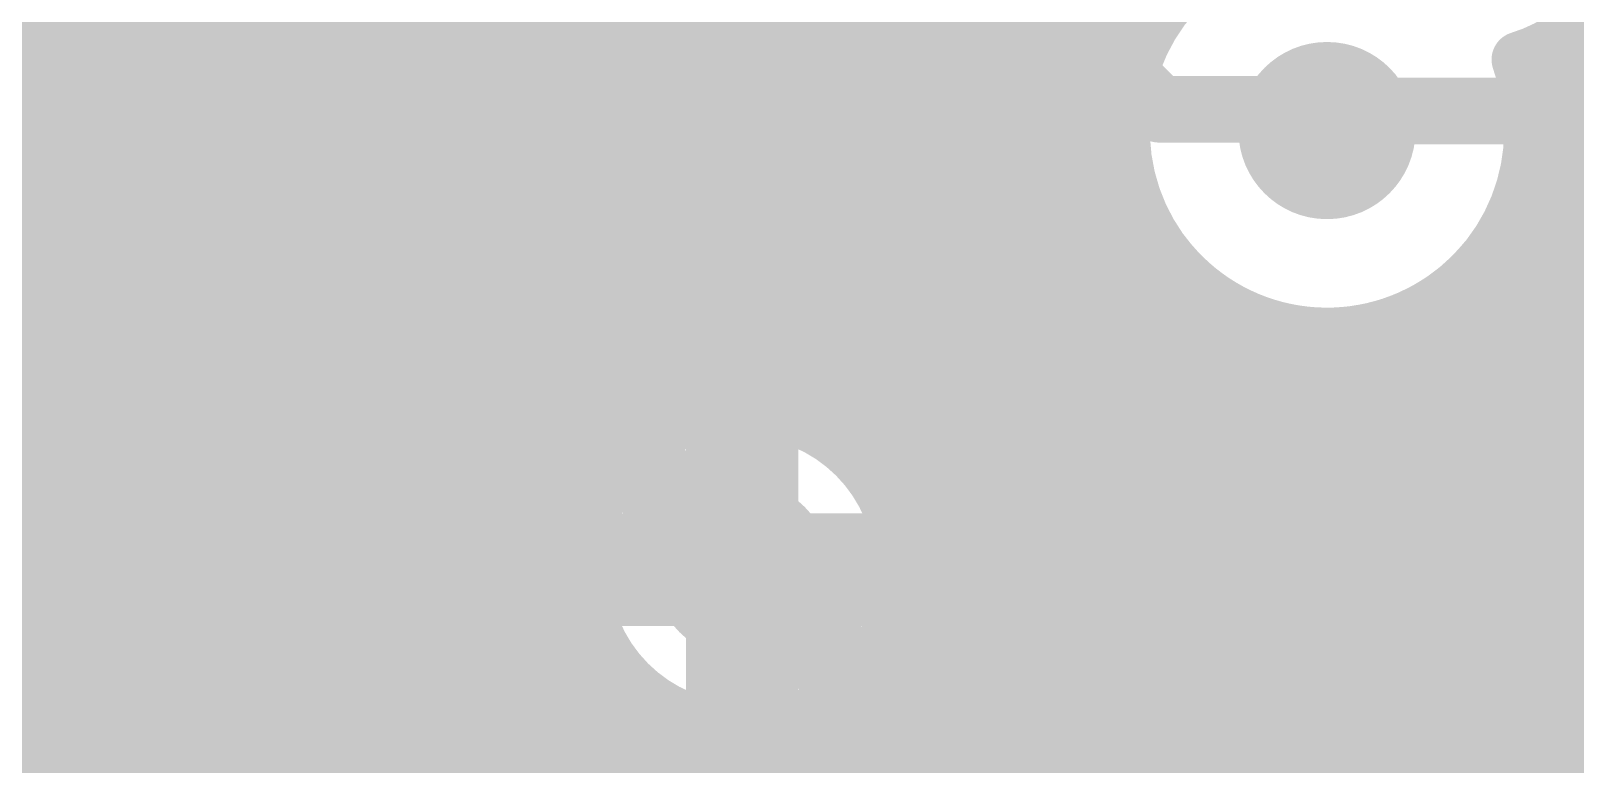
# Model space of a CAD drawing. Header units: inches. Extents: x 0 to 215, y 0 to 215.
# Drawn here: x 0.4368 to 0.5741, y 0.3897 to 0.4549 of the extents above; entities that cross this region are included whole.
import ezdxf

# ---------------------------------------------------------------- set-up
doc = ezdxf.new("R2010")
doc.units = ezdxf.units.IN
doc.header["$MEASUREMENT"] = 0
for name, color, linetype in [('BottomLayer', 5, 'Continuous'), ('BottomOverlay', 54, 'Continuous'), ('BottomPaste', 16, 'Continuous'), ('BottomSolder', 6, 'Continuous'), ('TopLayer', 1, 'Continuous'), ('TopPaste', 8, 'Continuous'), ('TopSolder', 216, 'Continuous'), ('ViaHoleLayer', 16, 'Continuous')]:
    doc.layers.add(name, color=color, linetype=linetype)

# ---------------------------------------------------------------- blocks, each defined once
blk = doc.blocks.new('BF82192__10')
at = {"layer": 'BottomLayer'}
blk.add_hatch(color=5, dxfattribs=at).paths.add_polyline_path([(0.07441, -0.31102), (0.07441, -0.27953), (0.09803, -0.27953), (0.09803, -0.31102)])
at = {"layer": 'BottomPaste'}
blk.add_hatch(color=16, dxfattribs=at).paths.add_polyline_path([(0.07441, -0.31102), (0.07441, -0.27953), (0.09803, -0.27953), (0.09803, -0.31102)])
at = {"layer": 'BottomSolder'}
blk.add_hatch(color=6, dxfattribs=at).paths.add_polyline_path([(0.07041, -0.31502), (0.07041, -0.27553), (0.10203, -0.27553), (0.10203, -0.31502)])
at = {"layer": 'BottomOverlay'}
blk.add_lwpolyline([(0.29565, -0.08636, 0.01, 0.01, -1), (-0.2949, -0.08636, 0.01, 0.01, 0)], format="xyseb", dxfattribs=at)
blk.add_lwpolyline([(0.29565, -0.08636, 0.01, 0.01, -1), (-0.2949, -0.08636, 0.01, 0.01, 0)], format="xyseb", dxfattribs=at)
blk = doc.blocks.new('T___P_____12')
at = {"layer": 'TopLayer'}
h = blk.add_hatch(color=1, dxfattribs=at)
edge = h.paths.add_edge_path()
edge.add_arc((0, 0), 0.01969, 0, 360)
at = {"layer": 'TopPaste'}
h = blk.add_hatch(color=8, dxfattribs=at)
edge = h.paths.add_edge_path()
edge.add_arc((0, 0), 0.01969, 0, 360)
at = {"layer": 'TopSolder'}
h = blk.add_hatch(color=216, dxfattribs=at)
edge = h.paths.add_edge_path()
edge.add_arc((0, 0), 0.02369, 0, 360)
blk = doc.blocks.new('T___P_____18')
at = {"layer": 'TopLayer'}
h = blk.add_hatch(color=1, dxfattribs=at)
edge = h.paths.add_edge_path()
edge.add_arc((0, 0), 0.01969, 0, 360)
at = {"layer": 'TopPaste'}
h = blk.add_hatch(color=8, dxfattribs=at)
edge = h.paths.add_edge_path()
edge.add_arc((0, 0), 0.01969, 0, 360)
at = {"layer": 'TopSolder'}
h = blk.add_hatch(color=216, dxfattribs=at)
edge = h.paths.add_edge_path()
edge.add_arc((0, 0), 0.02369, 0, 360)

msp = doc.modelspace()

# ---------------------------------------------------------------- hatches: boundary and pattern name
at = {"layer": 'BottomLayer'}
h = msp.add_hatch(color=5, dxfattribs=at)
edge = h.paths.add_edge_path()
edge.add_arc((0.552, 0.446), 0.00787, 0, 360)
h = msp.add_hatch(color=5, dxfattribs=at)
edge = h.paths.add_edge_path()
edge.add_arc((0.5, 0.407), 0.00787, 0, 360)
at = {"layer": 'TopLayer'}
h = msp.add_hatch(color=1, dxfattribs=at)
edge = h.paths.add_edge_path()
edge.add_arc((0.552, 0.446), 0.00787, 0, 360)
h = msp.add_hatch(color=1, dxfattribs=at)
edge = h.paths.add_edge_path()
edge.add_arc((0.5, 0.407), 0.00787, 0, 360)
at = {"layer": 'ViaHoleLayer'}
h = msp.add_hatch(color=16, dxfattribs=at)
edge = h.paths.add_edge_path()
edge.add_arc((0.552, 0.446), 0.00394, 0, 360)
h = msp.add_hatch(color=16, dxfattribs=at)
edge = h.paths.add_edge_path()
edge.add_arc((0.5, 0.407), 0.00394, 0, 360)

# ---------------------------------------------------------------- linework, layer by layer
at = {"layer": 'BottomLayer'}
for points in [[(0.56609, 0.43441, 0.005, 0.005, -1.522149), (0.5508, 0.46421, 0.005, 0.005, 0)], [(0.41554, 0.43752, 0.005, 0.005, 0), (0.43543, 0.45741, 0.005, 0.005, 0)], [(0.4318, 0.45377, 0.005, 0.005, 0), (0.53549, 0.45377, 0.005, 0.005, 0)], [(0.42778, 0.44976, 0.005, 0.005, 0), (0.53414, 0.44976, 0.005, 0.005, 0)], [(0.552, 0.446, 0.00591, 0.00591, 0), (0.55373, 0.44773, 0.00591, 0.00591, 0)], [(0.55373, 0.44773, 0.00591, 0.00591, 0), (0.59573, 0.44773, 0.00591, 0.00591, 0)], [(0.42377, 0.44574, 0.005, 0.005, 0), (0.53375, 0.44574, 0.005, 0.005, 0)], [(0.41975, 0.44173, 0.005, 0.005, 0), (0.53426, 0.44173, 0.005, 0.005, 0)], [(0.41573, 0.43771, 0.005, 0.005, 0), (0.53574, 0.43771, 0.005, 0.005, 0)], [(0.56609, 0.43441, 0.005, 0.005, 0), (0.59573, 0.43441, 0.005, 0.005, 0)], [(0.40955, 0.4337, 0.005, 0.005, 0), (0.53852, 0.4337, 0.005, 0.005, 0)], [(0.56548, 0.4337, 0.005, 0.005, 0), (0.68458, 0.4337, 0.005, 0.005, 0)], [(0.40053, 0.42968, 0.005, 0.005, 0), (0.54384, 0.42968, 0.005, 0.005, 0)], [(0.56016, 0.42968, 0.005, 0.005, 0), (0.68173, 0.42968, 0.005, 0.005, 0)], [(0.40366, 0.42566, 0.005, 0.005, 0), (0.67888, 0.42566, 0.005, 0.005, 0)], [(0.37787, 0.419, 0.00787, 0.00787, 0), (0.488, 0.419, 0.00787, 0.00787, 0)], [(0.40506, 0.42165, 0.005, 0.005, 0), (0.67549, 0.42165, 0.005, 0.005, 0)], [(0.488, 0.419, 0.00787, 0.00787, 0), (0.5, 0.407, 0.00787, 0.00787, 0)], [(0.5, 0.407, 0.01, 0.01, 0), (0.5, 0.41881, 0.01, 0.01, 0)], [(0.51435, 0.41953, 0.005, 0.005, 0), (0.55085, 0.41953, 0.005, 0.005, 0)], [(0.51435, 0.37516, 0.005, 0.005, 0), (0.51435, 0.41953, 0.005, 0.005, 0)], [(0.5326, 0.39735, 0.01, 0.01, 0), (0.5326, 0.41703, 0.01, 0.01, 0)], [(0.55085, 0.37516, 0.005, 0.005, 0), (0.55085, 0.41953, 0.005, 0.005, 0)], [(0.40525, 0.41763, 0.005, 0.005, 0), (0.49042, 0.41763, 0.005, 0.005, 0)], [(0.50958, 0.41763, 0.005, 0.005, 0), (0.51435, 0.41763, 0.005, 0.005, 0)], [(0.55085, 0.41763, 0.005, 0.005, 0), (0.6719, 0.41763, 0.005, 0.005, 0)], [(0.40426, 0.41362, 0.005, 0.005, 0), (0.48731, 0.41362, 0.005, 0.005, 0)], [(0.55085, 0.41362, 0.005, 0.005, 0), (0.66831, 0.41362, 0.005, 0.005, 0)], [(0.40179, 0.4096, 0.005, 0.005, 0), (0.48593, 0.4096, 0.005, 0.005, 0)], [(0.48819, 0.407, 0.01, 0.01, 0), (0.5, 0.407, 0.01, 0.01, 0)], [(0.5, 0.39519, 0.01, 0.01, 0), (0.5, 0.407, 0.01, 0.01, 0)], [(0.5, 0.407, 0.01, 0.01, 0), (0.51181, 0.407, 0.01, 0.01, 0)], [(0.55085, 0.4096, 0.005, 0.005, 0), (0.66472, 0.4096, 0.005, 0.005, 0)], [(0.5, 0.407, 0.00787, 0.00787, 0), (0.50965, 0.39735, 0.00787, 0.00787, 0)], [(0.39599, 0.40559, 0.005, 0.005, 0), (0.48576, 0.40559, 0.005, 0.005, 0)], [(0.55085, 0.40559, 0.005, 0.005, 0), (0.66113, 0.40559, 0.005, 0.005, 0)], [(0.37841, 0.40157, 0.005, 0.005, 0), (0.48676, 0.40157, 0.005, 0.005, 0)], [(0.55085, 0.40157, 0.005, 0.005, 0), (0.65754, 0.40157, 0.005, 0.005, 0)], [(0.51685, 0.39735, 0.01, 0.01, 0), (0.5326, 0.39735, 0.01, 0.01, 0)], [(0.5326, 0.39735, 0.01, 0.01, 0), (0.54835, 0.39735, 0.01, 0.01, 0)], [(0.5326, 0.37766, 0.01, 0.01, 0), (0.5326, 0.39735, 0.01, 0.01, 0)], [(0.50965, 0.39735, 0.00787, 0.00787, 0), (0.5326, 0.39735, 0.00787, 0.00787, 0)], [(0.37841, 0.39755, 0.005, 0.005, 0), (0.48925, 0.39755, 0.005, 0.005, 0)], [(0.51075, 0.39755, 0.005, 0.005, 0), (0.51435, 0.39755, 0.005, 0.005, 0)], [(0.55085, 0.39755, 0.005, 0.005, 0), (0.65338, 0.39755, 0.005, 0.005, 0)], [(0.37841, 0.39354, 0.005, 0.005, 0), (0.49514, 0.39354, 0.005, 0.005, 0)], [(0.50486, 0.39354, 0.005, 0.005, 0), (0.51435, 0.39354, 0.005, 0.005, 0)], [(0.55085, 0.39354, 0.005, 0.005, 0), (0.64889, 0.39354, 0.005, 0.005, 0)], [(0.37841, 0.38952, 0.005, 0.005, 0), (0.51435, 0.38952, 0.005, 0.005, 0)], [(0.55085, 0.38952, 0.005, 0.005, 0), (0.6444, 0.38952, 0.005, 0.005, 0)]]:
    msp.add_lwpolyline(points, format="xyseb", dxfattribs=at)
for points in [[(0.53424, 0.45377, 0.0025, 0.0025, 1), (0.53674, 0.45377, 0.0025, 0.0025, 1)], [(0.53289, 0.44976, 0.0025, 0.0025, 1), (0.53539, 0.44976, 0.0025, 0.0025, 1)], [(0.55226, 0.44773, 0.00295, 0.00295, 1), (0.55521, 0.44773, 0.00295, 0.00295, 1)], [(0.55226, 0.44773, 0.00295, 0.00295, 1), (0.55521, 0.44773, 0.00295, 0.00295, 1)], [(0.55052, 0.446, 0.00295, 0.00295, 1), (0.55348, 0.446, 0.00295, 0.00295, 1)], [(0.5325, 0.44574, 0.0025, 0.0025, 1), (0.535, 0.44574, 0.0025, 0.0025, 1)], [(0.53301, 0.44173, 0.0025, 0.0025, 1), (0.53551, 0.44173, 0.0025, 0.0025, 1)], [(0.53449, 0.43771, 0.0025, 0.0025, 1), (0.53699, 0.43771, 0.0025, 0.0025, 1)], [(0.56484, 0.43441, 0.0025, 0.0025, 1), (0.56734, 0.43441, 0.0025, 0.0025, 1)], [(0.56484, 0.43441, 0.0025, 0.0025, 1), (0.56734, 0.43441, 0.0025, 0.0025, 1)], [(0.53727, 0.4337, 0.0025, 0.0025, 1), (0.53977, 0.4337, 0.0025, 0.0025, 1)], [(0.56423, 0.4337, 0.0025, 0.0025, 1), (0.56673, 0.4337, 0.0025, 0.0025, 1)], [(0.54259, 0.42968, 0.0025, 0.0025, 1), (0.54509, 0.42968, 0.0025, 0.0025, 1)], [(0.55891, 0.42968, 0.0025, 0.0025, 1), (0.56141, 0.42968, 0.0025, 0.0025, 1)], [(0.51431, 0.407, 0.005, 0.005, 1), (0.48569, 0.407, 0.005, 0.005, 1)], [(0.48603, 0.419, 0.00394, 0.00394, 1), (0.48997, 0.419, 0.00394, 0.00394, 1)], [(0.48603, 0.419, 0.00394, 0.00394, 1), (0.48997, 0.419, 0.00394, 0.00394, 1)], [(0.4975, 0.41881, 0.005, 0.005, 1), (0.5025, 0.41881, 0.005, 0.005, 1)], [(0.5131, 0.41953, 0.0025, 0.0025, 1), (0.5156, 0.41953, 0.0025, 0.0025, 1)], [(0.5131, 0.41953, 0.0025, 0.0025, 1), (0.5156, 0.41953, 0.0025, 0.0025, 1)], [(0.5301, 0.41703, 0.005, 0.005, 1), (0.5351, 0.41703, 0.005, 0.005, 1)], [(0.5496, 0.41953, 0.0025, 0.0025, 1), (0.5521, 0.41953, 0.0025, 0.0025, 1)], [(0.5496, 0.41953, 0.0025, 0.0025, 1), (0.5521, 0.41953, 0.0025, 0.0025, 1)], [(0.48917, 0.41763, 0.0025, 0.0025, 1), (0.49167, 0.41763, 0.0025, 0.0025, 1)], [(0.50833, 0.41763, 0.0025, 0.0025, 1), (0.51083, 0.41763, 0.0025, 0.0025, 1)], [(0.5131, 0.41763, 0.0025, 0.0025, 1), (0.5156, 0.41763, 0.0025, 0.0025, 1)], [(0.5496, 0.41763, 0.0025, 0.0025, 1), (0.5521, 0.41763, 0.0025, 0.0025, 1)], [(0.48606, 0.41362, 0.0025, 0.0025, 1), (0.48856, 0.41362, 0.0025, 0.0025, 1)], [(0.5496, 0.41362, 0.0025, 0.0025, 1), (0.5521, 0.41362, 0.0025, 0.0025, 1)], [(0.48569, 0.407, 0.005, 0.005, 1), (0.49069, 0.407, 0.005, 0.005, 1)], [(0.48468, 0.4096, 0.0025, 0.0025, 1), (0.48718, 0.4096, 0.0025, 0.0025, 1)], [(0.4975, 0.407, 0.005, 0.005, 1), (0.5025, 0.407, 0.005, 0.005, 1)], [(0.4975, 0.407, 0.005, 0.005, 1), (0.5025, 0.407, 0.005, 0.005, 1)], [(0.4975, 0.407, 0.005, 0.005, 1), (0.5025, 0.407, 0.005, 0.005, 1)], [(0.4975, 0.407, 0.005, 0.005, 1), (0.5025, 0.407, 0.005, 0.005, 1)], [(0.50931, 0.407, 0.005, 0.005, 1), (0.51431, 0.407, 0.005, 0.005, 1)], [(0.5496, 0.4096, 0.0025, 0.0025, 1), (0.5521, 0.4096, 0.0025, 0.0025, 1)], [(0.49803, 0.407, 0.00394, 0.00394, 1), (0.50197, 0.407, 0.00394, 0.00394, 1)], [(0.49803, 0.407, 0.00394, 0.00394, 1), (0.50197, 0.407, 0.00394, 0.00394, 1)], [(0.48444, 0.407, 0.0025, 0.0025, 1), (0.48694, 0.407, 0.0025, 0.0025, 1)], [(0.51306, 0.407, 0.0025, 0.0025, 1), (0.51556, 0.407, 0.0025, 0.0025, 1)], [(0.48451, 0.40559, 0.0025, 0.0025, 1), (0.48701, 0.40559, 0.0025, 0.0025, 1)], [(0.5496, 0.40559, 0.0025, 0.0025, 1), (0.5521, 0.40559, 0.0025, 0.0025, 1)], [(0.48551, 0.40157, 0.0025, 0.0025, 1), (0.48801, 0.40157, 0.0025, 0.0025, 1)], [(0.5496, 0.40157, 0.0025, 0.0025, 1), (0.5521, 0.40157, 0.0025, 0.0025, 1)], [(0.51435, 0.39735, 0.005, 0.005, 1), (0.51935, 0.39735, 0.005, 0.005, 1)], [(0.5301, 0.39735, 0.005, 0.005, 1), (0.5351, 0.39735, 0.005, 0.005, 1)], [(0.5301, 0.39735, 0.005, 0.005, 1), (0.5351, 0.39735, 0.005, 0.005, 1)], [(0.5301, 0.39735, 0.005, 0.005, 1), (0.5351, 0.39735, 0.005, 0.005, 1)], [(0.5301, 0.39735, 0.005, 0.005, 1), (0.5351, 0.39735, 0.005, 0.005, 1)], [(0.54585, 0.39735, 0.005, 0.005, 1), (0.55085, 0.39735, 0.005, 0.005, 1)], [(0.50769, 0.39735, 0.00394, 0.00394, 1), (0.51162, 0.39735, 0.00394, 0.00394, 1)], [(0.50769, 0.39735, 0.00394, 0.00394, 1), (0.51162, 0.39735, 0.00394, 0.00394, 1)], [(0.53063, 0.39735, 0.00394, 0.00394, 1), (0.53457, 0.39735, 0.00394, 0.00394, 1)], [(0.488, 0.39755, 0.0025, 0.0025, 1), (0.4905, 0.39755, 0.0025, 0.0025, 1)], [(0.4975, 0.39519, 0.005, 0.005, 1), (0.5025, 0.39519, 0.005, 0.005, 1)], [(0.5095, 0.39755, 0.0025, 0.0025, 1), (0.512, 0.39755, 0.0025, 0.0025, 1)], [(0.5131, 0.39755, 0.0025, 0.0025, 1), (0.5156, 0.39755, 0.0025, 0.0025, 1)], [(0.5496, 0.39755, 0.0025, 0.0025, 1), (0.5521, 0.39755, 0.0025, 0.0025, 1)], [(0.49389, 0.39354, 0.0025, 0.0025, 1), (0.49639, 0.39354, 0.0025, 0.0025, 1)], [(0.50361, 0.39354, 0.0025, 0.0025, 1), (0.50611, 0.39354, 0.0025, 0.0025, 1)], [(0.5131, 0.39354, 0.0025, 0.0025, 1), (0.5156, 0.39354, 0.0025, 0.0025, 1)], [(0.5496, 0.39354, 0.0025, 0.0025, 1), (0.5521, 0.39354, 0.0025, 0.0025, 1)], [(0.5131, 0.38952, 0.0025, 0.0025, 1), (0.5156, 0.38952, 0.0025, 0.0025, 1)], [(0.5496, 0.38952, 0.0025, 0.0025, 1), (0.5521, 0.38952, 0.0025, 0.0025, 1)]]:
    msp.add_lwpolyline(points, format="xyseb", close=True, dxfattribs=at)
at = {"layer": 'TopLayer'}
for points in [[(0.479, 0.506, 0.00591, 0.00591, 0), (0.53712, 0.44788, 0.00591, 0.00591, 0)], [(0.442, 0.415, 0.00591, 0.00591, 0), (0.442, 0.477, 0.00591, 0.00591, 0)], [(0.52146, 0.44469, 0.005, 0.005, -0.569521), (0.48969, 0.47646, 0.005, 0.005, 0)], [(0.57931, 0.466, 0.005, 0.005, -0.330905), (0.56913, 0.4523, 0.005, 0.005, 0)], [(0.45533, 0.42052, 0.005, 0.005, 0), (0.45533, 0.46269, 0.005, 0.005, 0)], [(0.45533, 0.45377, 0.005, 0.005, 0), (0.49453, 0.45377, 0.005, 0.005, 0)], [(0.57244, 0.45377, 0.005, 0.005, 0), (0.89614, 0.45377, 0.005, 0.005, 0)], [(0.56913, 0.4523, 0.005, 0.005, -0.088309), (0.57025, 0.446, 0.005, 0.005, 0)], [(0.45533, 0.44976, 0.005, 0.005, 0), (0.49849, 0.44976, 0.005, 0.005, 0)], [(0.56986, 0.44976, 0.005, 0.005, 0), (0.89614, 0.44976, 0.005, 0.005, 0)], [(0.53712, 0.44788, 0.00591, 0.00591, 0), (0.55012, 0.44788, 0.00591, 0.00591, 0)], [(0.55012, 0.44788, 0.00591, 0.00591, 0), (0.552, 0.446, 0.00591, 0.00591, 0)], [(0.45533, 0.44574, 0.005, 0.005, 0), (0.50531, 0.44574, 0.005, 0.005, 0)], [(0.57025, 0.446, 0.005, 0.005, -0.707796), (0.53779, 0.43456, 0.005, 0.005, 0)], [(0.57025, 0.44574, 0.005, 0.005, 0), (0.89614, 0.44574, 0.005, 0.005, 0)], [(0.52146, 0.44469, 0.005, 0.005, 0), (0.52769, 0.43846, 0.005, 0.005, 0)], [(0.45533, 0.44173, 0.005, 0.005, 0), (0.52443, 0.44173, 0.005, 0.005, 0)], [(0.56974, 0.44173, 0.005, 0.005, 0), (0.89614, 0.44173, 0.005, 0.005, 0)], [(0.53712, 0.43456, 0.005, 0.005, -0.198912), (0.52769, 0.43846, 0.005, 0.005, 0)], [(0.53712, 0.43456, 0.005, 0.005, -0.198912), (0.52769, 0.43846, 0.005, 0.005, 0)], [(0.45533, 0.43771, 0.005, 0.005, 0), (0.52851, 0.43771, 0.005, 0.005, 0)], [(0.56826, 0.43771, 0.005, 0.005, 0), (0.89614, 0.43771, 0.005, 0.005, 0)], [(0.45533, 0.4337, 0.005, 0.005, 0), (0.53852, 0.4337, 0.005, 0.005, 0)], [(0.56548, 0.4337, 0.005, 0.005, 0), (0.89614, 0.4337, 0.005, 0.005, 0)], [(0.45533, 0.42968, 0.005, 0.005, 0), (0.54384, 0.42968, 0.005, 0.005, 0)], [(0.56016, 0.42968, 0.005, 0.005, 0), (0.89614, 0.42968, 0.005, 0.005, 0)], [(0.45533, 0.42566, 0.005, 0.005, 0), (0.89614, 0.42566, 0.005, 0.005, 0)], [(0.45533, 0.42165, 0.005, 0.005, 0), (0.89614, 0.42165, 0.005, 0.005, 0)], [(0.45533, 0.42052, 0.005, 0.005, 0), (0.4614, 0.41445, 0.005, 0.005, 0)], [(0.5, 0.407, 0.01, 0.01, 0), (0.5, 0.41881, 0.01, 0.01, 0)], [(0.45821, 0.41763, 0.005, 0.005, 0), (0.49042, 0.41763, 0.005, 0.005, 0)], [(0.50958, 0.41763, 0.005, 0.005, 0), (0.89614, 0.41763, 0.005, 0.005, 0)], [(0.442, 0.415, 0.00591, 0.00591, 0), (0.45197, 0.40503, 0.00591, 0.00591, 0)], [(0.4614, 0.41445, 0.005, 0.005, -0.198912), (0.4653, 0.40503, 0.005, 0.005, 0)], [(0.4614, 0.41445, 0.005, 0.005, -0.198912), (0.4653, 0.40503, 0.005, 0.005, 0)], [(0.46216, 0.41362, 0.005, 0.005, 0), (0.48731, 0.41362, 0.005, 0.005, 0)], [(0.51269, 0.41362, 0.005, 0.005, 0), (0.89614, 0.41362, 0.005, 0.005, 0)], [(0.46449, 0.4096, 0.005, 0.005, 0), (0.48593, 0.4096, 0.005, 0.005, 0)], [(0.48819, 0.407, 0.01, 0.01, 0), (0.5, 0.407, 0.01, 0.01, 0)], [(0.5, 0.39519, 0.01, 0.01, 0), (0.5, 0.407, 0.01, 0.01, 0)], [(0.5, 0.407, 0.01, 0.01, 0), (0.51181, 0.407, 0.01, 0.01, 0)], [(0.51407, 0.4096, 0.005, 0.005, 0), (0.89614, 0.4096, 0.005, 0.005, 0)], [(0.45197, 0.38003, 0.00591, 0.00591, 0), (0.45197, 0.40503, 0.00591, 0.00591, 0)], [(0.46529, 0.40559, 0.005, 0.005, 0), (0.48576, 0.40559, 0.005, 0.005, 0)], [(0.51424, 0.40559, 0.005, 0.005, 0), (0.89614, 0.40559, 0.005, 0.005, 0)], [(0.4653, 0.39908, 0.005, 0.005, 0), (0.4653, 0.40503, 0.005, 0.005, 0)], [(0.4653, 0.40157, 0.005, 0.005, 0), (0.48676, 0.40157, 0.005, 0.005, 0)], [(0.51324, 0.40157, 0.005, 0.005, 0), (0.89614, 0.40157, 0.005, 0.005, 0)], [(0.4653, 0.39908, 0.005, 0.005, -0.333488), (0.48412, 0.374, 0.005, 0.005, 0)], [(0.46929, 0.39755, 0.005, 0.005, 0), (0.48925, 0.39755, 0.005, 0.005, 0)], [(0.51075, 0.39755, 0.005, 0.005, 0), (0.89614, 0.39755, 0.005, 0.005, 0)], [(0.47534, 0.39354, 0.005, 0.005, 0), (0.49514, 0.39354, 0.005, 0.005, 0)], [(0.50486, 0.39354, 0.005, 0.005, 0), (0.89614, 0.39354, 0.005, 0.005, 0)], [(0.47901, 0.38952, 0.005, 0.005, 0), (0.89614, 0.38952, 0.005, 0.005, 0)]]:
    msp.add_lwpolyline(points, format="xyseb", dxfattribs=at)
for points in [[(0.45408, 0.45377, 0.0025, 0.0025, 1), (0.45658, 0.45377, 0.0025, 0.0025, 1)], [(0.49328, 0.45377, 0.0025, 0.0025, 1), (0.49578, 0.45377, 0.0025, 0.0025, 1)], [(0.57119, 0.45377, 0.0025, 0.0025, 1), (0.57369, 0.45377, 0.0025, 0.0025, 1)], [(0.56788, 0.4523, 0.0025, 0.0025, 1), (0.57038, 0.4523, 0.0025, 0.0025, 1)], [(0.56788, 0.4523, 0.0025, 0.0025, 1), (0.57038, 0.4523, 0.0025, 0.0025, 1)], [(0.45408, 0.44976, 0.0025, 0.0025, 1), (0.45658, 0.44976, 0.0025, 0.0025, 1)], [(0.49724, 0.44976, 0.0025, 0.0025, 1), (0.49974, 0.44976, 0.0025, 0.0025, 1)], [(0.56861, 0.44976, 0.0025, 0.0025, 1), (0.57111, 0.44976, 0.0025, 0.0025, 1)], [(0.53564, 0.44788, 0.00295, 0.00295, 1), (0.53859, 0.44788, 0.00295, 0.00295, 1)], [(0.53564, 0.44788, 0.00295, 0.00295, 1), (0.53859, 0.44788, 0.00295, 0.00295, 1)], [(0.54864, 0.44788, 0.00295, 0.00295, 1), (0.55159, 0.44788, 0.00295, 0.00295, 1)], [(0.54864, 0.44788, 0.00295, 0.00295, 1), (0.55159, 0.44788, 0.00295, 0.00295, 1)], [(0.55052, 0.446, 0.00295, 0.00295, 1), (0.55348, 0.446, 0.00295, 0.00295, 1)], [(0.45408, 0.44574, 0.0025, 0.0025, 1), (0.45658, 0.44574, 0.0025, 0.0025, 1)], [(0.50406, 0.44574, 0.0025, 0.0025, 1), (0.50656, 0.44574, 0.0025, 0.0025, 1)], [(0.569, 0.446, 0.0025, 0.0025, 1), (0.5715, 0.446, 0.0025, 0.0025, 1)], [(0.569, 0.446, 0.0025, 0.0025, 1), (0.5715, 0.446, 0.0025, 0.0025, 1)], [(0.569, 0.44574, 0.0025, 0.0025, 1), (0.5715, 0.44574, 0.0025, 0.0025, 1)], [(0.52021, 0.44469, 0.0025, 0.0025, 1), (0.52271, 0.44469, 0.0025, 0.0025, 1)], [(0.52021, 0.44469, 0.0025, 0.0025, 1), (0.52271, 0.44469, 0.0025, 0.0025, 1)], [(0.45408, 0.44173, 0.0025, 0.0025, 1), (0.45658, 0.44173, 0.0025, 0.0025, 1)], [(0.52318, 0.44173, 0.0025, 0.0025, 1), (0.52568, 0.44173, 0.0025, 0.0025, 1)], [(0.56849, 0.44173, 0.0025, 0.0025, 1), (0.57099, 0.44173, 0.0025, 0.0025, 1)], [(0.52644, 0.43846, 0.0025, 0.0025, 1), (0.52894, 0.43846, 0.0025, 0.0025, 1)], [(0.52644, 0.43846, 0.0025, 0.0025, 1), (0.52894, 0.43846, 0.0025, 0.0025, 1)], [(0.52644, 0.43846, 0.0025, 0.0025, 1), (0.52894, 0.43846, 0.0025, 0.0025, 1)], [(0.45408, 0.43771, 0.0025, 0.0025, 1), (0.45658, 0.43771, 0.0025, 0.0025, 1)], [(0.52726, 0.43771, 0.0025, 0.0025, 1), (0.52976, 0.43771, 0.0025, 0.0025, 1)], [(0.56701, 0.43771, 0.0025, 0.0025, 1), (0.56951, 0.43771, 0.0025, 0.0025, 1)], [(0.53587, 0.43456, 0.0025, 0.0025, 1), (0.53837, 0.43456, 0.0025, 0.0025, 1)], [(0.53587, 0.43456, 0.0025, 0.0025, 1), (0.53837, 0.43456, 0.0025, 0.0025, 1)], [(0.53654, 0.43456, 0.0025, 0.0025, 1), (0.53904, 0.43456, 0.0025, 0.0025, 1)], [(0.45408, 0.4337, 0.0025, 0.0025, 1), (0.45658, 0.4337, 0.0025, 0.0025, 1)], [(0.53727, 0.4337, 0.0025, 0.0025, 1), (0.53977, 0.4337, 0.0025, 0.0025, 1)], [(0.56423, 0.4337, 0.0025, 0.0025, 1), (0.56673, 0.4337, 0.0025, 0.0025, 1)], [(0.45408, 0.42968, 0.0025, 0.0025, 1), (0.45658, 0.42968, 0.0025, 0.0025, 1)], [(0.54259, 0.42968, 0.0025, 0.0025, 1), (0.54509, 0.42968, 0.0025, 0.0025, 1)], [(0.55891, 0.42968, 0.0025, 0.0025, 1), (0.56141, 0.42968, 0.0025, 0.0025, 1)], [(0.45408, 0.42566, 0.0025, 0.0025, 1), (0.45658, 0.42566, 0.0025, 0.0025, 1)], [(0.45408, 0.42165, 0.0025, 0.0025, 1), (0.45658, 0.42165, 0.0025, 0.0025, 1)], [(0.45408, 0.42052, 0.0025, 0.0025, 1), (0.45658, 0.42052, 0.0025, 0.0025, 1)], [(0.45408, 0.42052, 0.0025, 0.0025, 1), (0.45658, 0.42052, 0.0025, 0.0025, 1)], [(0.51431, 0.407, 0.005, 0.005, 1), (0.48569, 0.407, 0.005, 0.005, 1)], [(0.4975, 0.41881, 0.005, 0.005, 1), (0.5025, 0.41881, 0.005, 0.005, 1)], [(0.45696, 0.41763, 0.0025, 0.0025, 1), (0.45946, 0.41763, 0.0025, 0.0025, 1)], [(0.48917, 0.41763, 0.0025, 0.0025, 1), (0.49167, 0.41763, 0.0025, 0.0025, 1)], [(0.50833, 0.41763, 0.0025, 0.0025, 1), (0.51083, 0.41763, 0.0025, 0.0025, 1)], [(0.44052, 0.415, 0.00295, 0.00295, 1), (0.44348, 0.415, 0.00295, 0.00295, 1)], [(0.44052, 0.415, 0.00295, 0.00295, 1), (0.44348, 0.415, 0.00295, 0.00295, 1)], [(0.46015, 0.41445, 0.0025, 0.0025, 1), (0.46265, 0.41445, 0.0025, 0.0025, 1)], [(0.46015, 0.41445, 0.0025, 0.0025, 1), (0.46265, 0.41445, 0.0025, 0.0025, 1)], [(0.46015, 0.41445, 0.0025, 0.0025, 1), (0.46265, 0.41445, 0.0025, 0.0025, 1)], [(0.46091, 0.41362, 0.0025, 0.0025, 1), (0.46341, 0.41362, 0.0025, 0.0025, 1)], [(0.48606, 0.41362, 0.0025, 0.0025, 1), (0.48856, 0.41362, 0.0025, 0.0025, 1)], [(0.51144, 0.41362, 0.0025, 0.0025, 1), (0.51394, 0.41362, 0.0025, 0.0025, 1)], [(0.46324, 0.4096, 0.0025, 0.0025, 1), (0.46574, 0.4096, 0.0025, 0.0025, 1)], [(0.48569, 0.407, 0.005, 0.005, 1), (0.49069, 0.407, 0.005, 0.005, 1)], [(0.48468, 0.4096, 0.0025, 0.0025, 1), (0.48718, 0.4096, 0.0025, 0.0025, 1)], [(0.4975, 0.407, 0.005, 0.005, 1), (0.5025, 0.407, 0.005, 0.005, 1)], [(0.4975, 0.407, 0.005, 0.005, 1), (0.5025, 0.407, 0.005, 0.005, 1)], [(0.4975, 0.407, 0.005, 0.005, 1), (0.5025, 0.407, 0.005, 0.005, 1)], [(0.4975, 0.407, 0.005, 0.005, 1), (0.5025, 0.407, 0.005, 0.005, 1)], [(0.50931, 0.407, 0.005, 0.005, 1), (0.51431, 0.407, 0.005, 0.005, 1)], [(0.51282, 0.4096, 0.0025, 0.0025, 1), (0.51532, 0.4096, 0.0025, 0.0025, 1)], [(0.48444, 0.407, 0.0025, 0.0025, 1), (0.48694, 0.407, 0.0025, 0.0025, 1)], [(0.51306, 0.407, 0.0025, 0.0025, 1), (0.51556, 0.407, 0.0025, 0.0025, 1)], [(0.4505, 0.40503, 0.00295, 0.00295, 1), (0.45345, 0.40503, 0.00295, 0.00295, 1)], [(0.4505, 0.40503, 0.00295, 0.00295, 1), (0.45345, 0.40503, 0.00295, 0.00295, 1)], [(0.46404, 0.40559, 0.0025, 0.0025, 1), (0.46654, 0.40559, 0.0025, 0.0025, 1)], [(0.48451, 0.40559, 0.0025, 0.0025, 1), (0.48701, 0.40559, 0.0025, 0.0025, 1)], [(0.51299, 0.40559, 0.0025, 0.0025, 1), (0.51549, 0.40559, 0.0025, 0.0025, 1)], [(0.46405, 0.40503, 0.0025, 0.0025, 1), (0.46655, 0.40503, 0.0025, 0.0025, 1)], [(0.46405, 0.40503, 0.0025, 0.0025, 1), (0.46655, 0.40503, 0.0025, 0.0025, 1)], [(0.46405, 0.40503, 0.0025, 0.0025, 1), (0.46655, 0.40503, 0.0025, 0.0025, 1)], [(0.46405, 0.40157, 0.0025, 0.0025, 1), (0.46655, 0.40157, 0.0025, 0.0025, 1)], [(0.48551, 0.40157, 0.0025, 0.0025, 1), (0.48801, 0.40157, 0.0025, 0.0025, 1)], [(0.51199, 0.40157, 0.0025, 0.0025, 1), (0.51449, 0.40157, 0.0025, 0.0025, 1)], [(0.46405, 0.39908, 0.0025, 0.0025, 1), (0.46655, 0.39908, 0.0025, 0.0025, 1)], [(0.46405, 0.39908, 0.0025, 0.0025, 1), (0.46655, 0.39908, 0.0025, 0.0025, 1)], [(0.46804, 0.39755, 0.0025, 0.0025, 1), (0.47054, 0.39755, 0.0025, 0.0025, 1)], [(0.488, 0.39755, 0.0025, 0.0025, 1), (0.4905, 0.39755, 0.0025, 0.0025, 1)], [(0.4975, 0.39519, 0.005, 0.005, 1), (0.5025, 0.39519, 0.005, 0.005, 1)], [(0.5095, 0.39755, 0.0025, 0.0025, 1), (0.512, 0.39755, 0.0025, 0.0025, 1)], [(0.47409, 0.39354, 0.0025, 0.0025, 1), (0.47659, 0.39354, 0.0025, 0.0025, 1)], [(0.49389, 0.39354, 0.0025, 0.0025, 1), (0.49639, 0.39354, 0.0025, 0.0025, 1)], [(0.50361, 0.39354, 0.0025, 0.0025, 1), (0.50611, 0.39354, 0.0025, 0.0025, 1)], [(0.47776, 0.38952, 0.0025, 0.0025, 1), (0.48026, 0.38952, 0.0025, 0.0025, 1)]]:
    msp.add_lwpolyline(points, format="xyseb", close=True, dxfattribs=at)

# ---------------------------------------------------------------- block references
msp.add_blockref('BF82192__10', (0.44638, 0.69262))
for name, p, rotation in [('T___P_____18', (0.515, 0.47), 90), ('T___P_____12', (0.458, 0.374), 270)]:
    msp.add_blockref(name, p, dxfattribs=dict(rotation=rotation))

doc.saveas('drawing.dxf')
